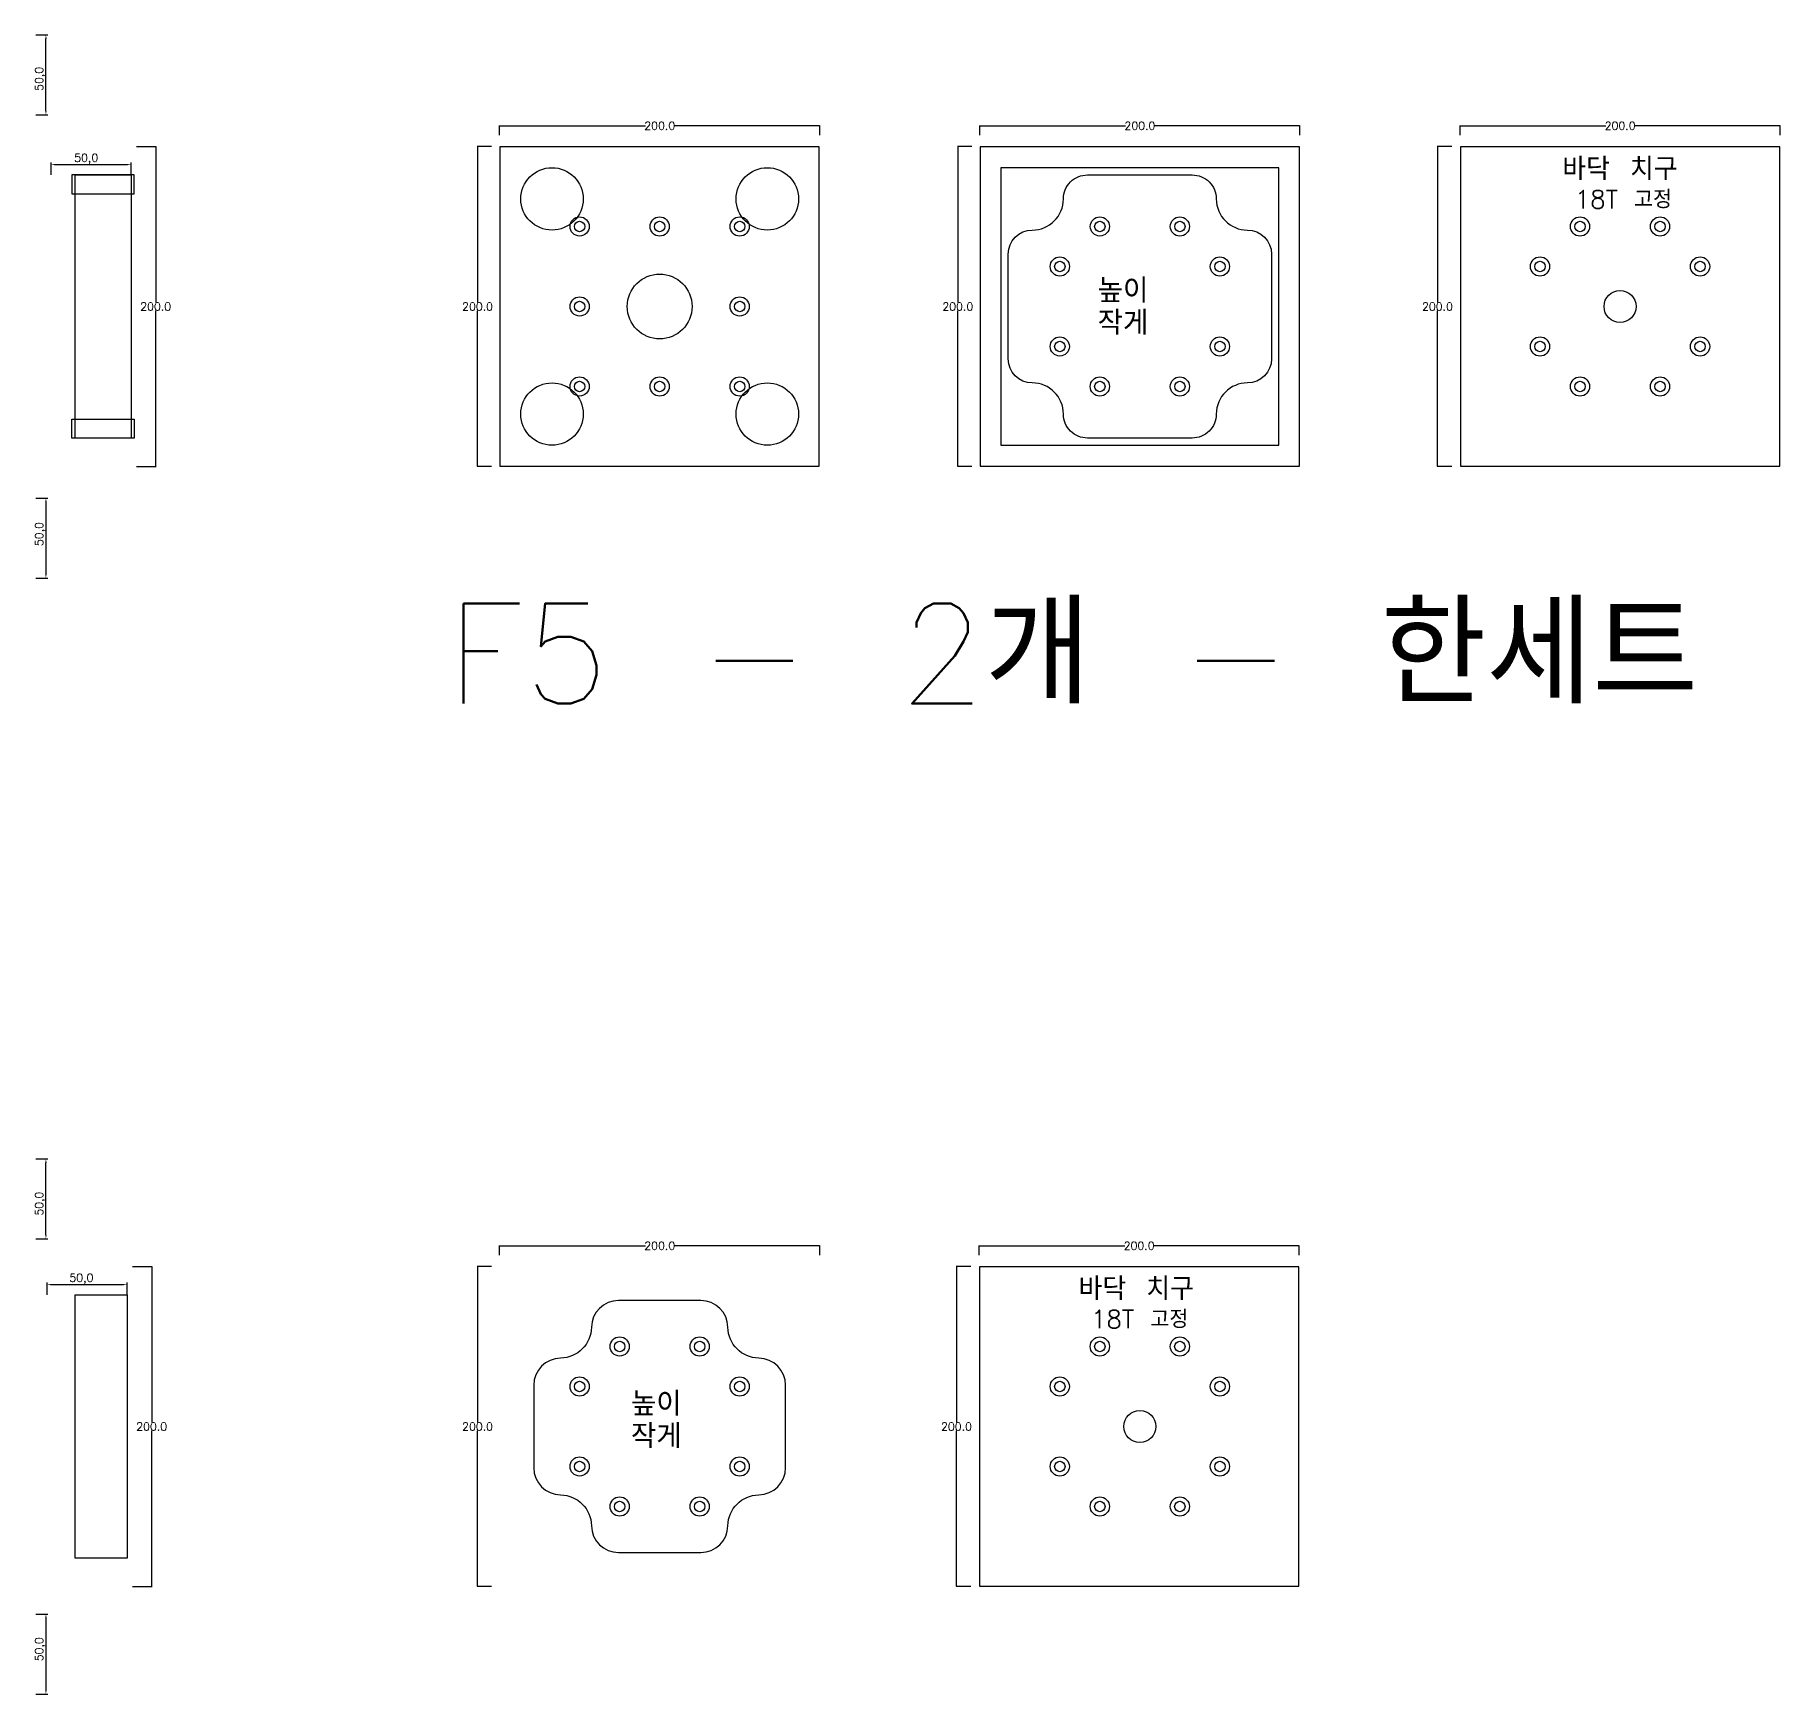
# Model space of a CAD drawing. Header units: millimetres. Extents: x -25 to 19775, y 172 to 9172.
# Drawn here: x 7435 to 8525, y 5805 to 6842 of the extents above; entities that cross this region are included whole.
import ezdxf

# ---------------------------------------------------------------- set-up
doc = ezdxf.new("R2010")
doc.units = ezdxf.units.MM
for name, color, linetype in [('TEXT', 7, 'Continuous'), ('볼트 구멍', 7, 'Continuous'), ('치구', 7, 'Continuous'), ('치수', 7, 'Continuous')]:
    doc.layers.add(name, color=color, linetype=linetype)
doc.styles.get("Standard").update_dxf_attribs({"font": 'txt.shx', "bigfont": 'whgtxt.shx'})
doc.dimstyles.new('ISO-25', dxfattribs={"dimtxt": 2.5, "dimasz": 2.5, "dimexe": 1.25, "dimexo": 0.625, "dimtad": 1, "dimtxsty": 'Standard', "dimcen": 2.5, "dimadec": 0, "dimazin": 0, "dimtfac": 1, "dimtmove": 0, "dimatfit": 3, "dimfxl": 0, "dimarcsym": 0})
doc.dimstyles.get("Standard").update_dxf_attribs({"dimtxt": 7, "dimasz": 0.18, "dimexe": 0.18, "dimexo": 0.0625, "dimgap": 0.09, "dimtad": 0, "dimtih": 1, "dimtoh": 1, "dimdec": 1, "dimzin": 0, "dimdsep": 46, "dimtxsty": 'Standard', "dimcen": 0.09, "dimadec": 0, "dimazin": 0, "dimtfac": 1, "dimtdec": 1, "dimtofl": 0, "dimtmove": 0, "dimatfit": 3, "dimfxl": 0, "dimtolj": 1, "dimtzin": 0, "dimarcsym": 0})

# ---------------------------------------------------------------- blocks, each defined once
blk = doc.blocks.new('*D299')
at = {"layer": 'Defpoints', "color": 0}
for p in [(8320.3, 6771.8), (8311.4, 6571.8), (8320.3, 6571.8)]:
    blk.add_point(p, dxfattribs=at)
at = {"layer": '치수', "color": 0, "lineweight": -2}
for p, q in [((8320.3, 6771.8), (8311.2, 6771.8)), ((8311.4, 6771.6), (8311.4, 6674.4)), ((8311.4, 6572), (8311.4, 6669.2)), ((8320.3, 6571.8), (8311.2, 6571.8))]:
    blk.add_line(p, q, dxfattribs=at)
at = {"layer": '치수', "color": 0}
for points in [[(8311.4, 6771.6), (8311.4, 6771.6), (8311.4, 6771.8)], [(8311.4, 6572), (8311.4, 6572), (8311.4, 6571.8)]]:
    blk.add_solid(points, dxfattribs=at)
at = {"layer": '치수', "color": 0, "insert": (8311.4, 6671.8), "char_height": 5, "attachment_point": 5}
blk.add_mtext('\\A1;200.0', dxfattribs=at)
blk = doc.blocks.new('*D300')
at = {"layer": 'Defpoints', "color": 0}
for p in [(7442.7, 6053.6), (7492.7, 6060.5), (7492.7, 6053.6)]:
    blk.add_point(p, dxfattribs=at)
at = {"layer": '치수', "color": 0, "lineweight": -2}
for p, q in [((7442.7, 6054.2), (7442.7, 6061.8)), ((7445.2, 6060.5), (7490.2, 6060.5)), ((7492.7, 6054.2), (7492.7, 6061.8))]:
    blk.add_line(p, q, dxfattribs=at)
at = {"layer": '치수', "color": 0}
for points in [[(7445.2, 6060.9), (7445.2, 6060.1), (7442.7, 6060.5)], [(7490.2, 6060.9), (7490.2, 6060.1), (7492.7, 6060.5)]]:
    blk.add_solid(points, dxfattribs=at)
at = {"layer": '치수', "color": 0, "insert": (7464.2, 6064), "char_height": 5, "attachment_point": 5}
blk.add_mtext('50,0', dxfattribs=at)
blk = doc.blocks.new('*D304')
at = {"layer": 'Defpoints', "color": 0}
for p in [(7435.1, 5854.6), (7435.1, 5804.6), (7442, 5804.6)]:
    blk.add_point(p, dxfattribs=at)
at = {"layer": '치수', "color": 0, "lineweight": -2}
for p, q in [((7435.8, 5854.6), (7443.3, 5854.6)), ((7442, 5852.1), (7442, 5807.1)), ((7435.8, 5804.6), (7443.3, 5804.6))]:
    blk.add_line(p, q, dxfattribs=at)
at = {"layer": '치수', "color": 0}
for points in [[(7441.6, 5852.1), (7442.5, 5852.1), (7442, 5854.6)], [(7441.6, 5807.1), (7442.5, 5807.1), (7442, 5804.6)]]:
    blk.add_solid(points, dxfattribs=at)
at = {"layer": '치수', "color": 0, "insert": (7438.5, 5832.6), "char_height": 5, "attachment_point": 5, "rotation": 90}
blk.add_mtext('50,0', dxfattribs=at)
blk = doc.blocks.new('*D308')
at = {"layer": 'Defpoints', "color": 0}
for p in [(7435.1, 6139.1), (7442, 6139.1), (7435.1, 6089.1)]:
    blk.add_point(p, dxfattribs=at)
at = {"layer": '치수', "color": 0, "lineweight": -2}
for p, q in [((7435.8, 6139.1), (7443.3, 6139.1)), ((7442, 6091.6), (7442, 6136.6)), ((7435.8, 6089.1), (7443.3, 6089.1))]:
    blk.add_line(p, q, dxfattribs=at)
at = {"layer": '치수', "color": 0}
for points in [[(7441.6, 6136.6), (7442.5, 6136.6), (7442, 6139.1)], [(7441.6, 6091.6), (7442.5, 6091.6), (7442, 6089.1)]]:
    blk.add_solid(points, dxfattribs=at)
at = {"layer": '치수', "color": 0, "insert": (7438.5, 6111.1), "char_height": 5, "attachment_point": 5, "rotation": 90}
blk.add_mtext('50,0', dxfattribs=at)
blk = doc.blocks.new('*D309')
at = {"layer": 'Defpoints', "color": 0}
for p in [(8225, 6084.8), (8025, 6078.9), (8225, 6078.9)]:
    blk.add_point(p, dxfattribs=at)
at = {"layer": '치수', "color": 0, "lineweight": -2}
for p, q in [((8025, 6079), (8025, 6085)), ((8025.1, 6084.8), (8116.1, 6084.8)), ((8224.8, 6084.8), (8133.8, 6084.8)), ((8225, 6079), (8225, 6085))]:
    blk.add_line(p, q, dxfattribs=at)
at = {"layer": '치수', "color": 0}
for points in [[(8025.1, 6084.8), (8025.1, 6084.8), (8025, 6084.8)], [(8224.8, 6084.8), (8224.8, 6084.8), (8225, 6084.8)]]:
    blk.add_solid(points, dxfattribs=at)
at = {"layer": '치수', "color": 0, "insert": (8125, 6084.8), "char_height": 5, "attachment_point": 5}
blk.add_mtext('\\A1;200.0', dxfattribs=at)
blk = doc.blocks.new('*D310')
at = {"layer": 'Defpoints', "color": 0}
for p in [(7925.5, 6084.8), (7725.5, 6078.9), (7925.5, 6078.9)]:
    blk.add_point(p, dxfattribs=at)
at = {"layer": '치수', "color": 0, "lineweight": -2}
for p, q in [((7725.5, 6079), (7725.5, 6085)), ((7725.6, 6084.8), (7816.6, 6084.8)), ((7925.3, 6084.8), (7834.3, 6084.8)), ((7925.5, 6079), (7925.5, 6085))]:
    blk.add_line(p, q, dxfattribs=at)
at = {"layer": '치수', "color": 0}
for points in [[(7725.6, 6084.8), (7725.6, 6084.8), (7725.5, 6084.8)], [(7925.3, 6084.8), (7925.3, 6084.8), (7925.5, 6084.8)]]:
    blk.add_solid(points, dxfattribs=at)
at = {"layer": '치수', "color": 0, "insert": (7825.5, 6084.8), "char_height": 5, "attachment_point": 5}
blk.add_mtext('\\A1;200.0', dxfattribs=at)
blk = doc.blocks.new('*D311')
at = {"layer": 'Defpoints', "color": 0}
for p in [(7720.6, 6071.8), (7711.7, 5871.8), (7720.6, 5871.8)]:
    blk.add_point(p, dxfattribs=at)
at = {"layer": '치수', "color": 0, "lineweight": -2}
for p, q in [((7720.5, 6071.8), (7711.5, 6071.8)), ((7711.7, 6071.6), (7711.7, 5974.4)), ((7711.7, 5872), (7711.7, 5969.2)), ((7720.5, 5871.8), (7711.5, 5871.8))]:
    blk.add_line(p, q, dxfattribs=at)
at = {"layer": '치수', "color": 0}
for points in [[(7711.6, 6071.6), (7711.7, 6071.6), (7711.7, 6071.8)], [(7711.6, 5872), (7711.7, 5872), (7711.7, 5871.8)]]:
    blk.add_solid(points, dxfattribs=at)
at = {"layer": '치수', "color": 0, "insert": (7711.7, 5971.8), "char_height": 5, "attachment_point": 5}
blk.add_mtext('\\A1;200.0', dxfattribs=at)
blk = doc.blocks.new('*D312')
at = {"layer": 'Defpoints', "color": 0}
for p in [(8019.8, 6071.8), (8010.9, 5871.8), (8019.8, 5871.8)]:
    blk.add_point(p, dxfattribs=at)
at = {"layer": '치수', "color": 0, "lineweight": -2}
for p, q in [((8019.8, 6071.8), (8010.7, 6071.8)), ((8010.9, 6071.6), (8010.9, 5974.4)), ((8010.9, 5872), (8010.9, 5969.2)), ((8019.8, 5871.8), (8010.7, 5871.8))]:
    blk.add_line(p, q, dxfattribs=at)
at = {"layer": '치수', "color": 0}
for points in [[(8010.9, 6071.6), (8010.9, 6071.6), (8010.9, 6071.8)], [(8010.9, 5872), (8010.9, 5872), (8010.9, 5871.8)]]:
    blk.add_solid(points, dxfattribs=at)
at = {"layer": '치수', "color": 0, "insert": (8010.9, 5971.8), "char_height": 5, "attachment_point": 5}
blk.add_mtext('\\A1;200.0', dxfattribs=at)
blk = doc.blocks.new('*D313')
at = {"layer": 'Defpoints', "color": 0}
for p in [(7496, 6071.8), (7496, 5871.8), (7508.1, 5871.8)]:
    blk.add_point(p, dxfattribs=at)
at = {"layer": '치수', "color": 0, "lineweight": -2}
for p, q in [((7496.1, 6071.8), (7508.3, 6071.8)), ((7508.1, 6071.6), (7508.1, 5974.4)), ((7508.1, 5872), (7508.1, 5969.2)), ((7496.1, 5871.8), (7508.3, 5871.8))]:
    blk.add_line(p, q, dxfattribs=at)
at = {"layer": '치수', "color": 0}
for points in [[(7508, 6071.6), (7508.1, 6071.6), (7508.1, 6071.8)], [(7508, 5872), (7508.1, 5872), (7508.1, 5871.8)]]:
    blk.add_solid(points, dxfattribs=at)
at = {"layer": '치수', "color": 0, "insert": (7508.1, 5971.8), "char_height": 5, "attachment_point": 5}
blk.add_mtext('\\A1;200.0', dxfattribs=at)
blk = doc.blocks.new('*D314')
at = {"layer": 'Defpoints', "color": 0}
for p in [(7495.2, 6760.5), (7445.2, 6753.6), (7495.2, 6753.6)]:
    blk.add_point(p, dxfattribs=at)
at = {"layer": '치수', "color": 0, "lineweight": -2}
for p, q in [((7445.2, 6754.2), (7445.2, 6761.8)), ((7447.7, 6760.5), (7492.7, 6760.5)), ((7495.2, 6754.2), (7495.2, 6761.8))]:
    blk.add_line(p, q, dxfattribs=at)
at = {"layer": '치수', "color": 0}
for points in [[(7447.7, 6760.9), (7447.7, 6760.1), (7445.2, 6760.5)], [(7492.7, 6760.9), (7492.7, 6760.1), (7495.2, 6760.5)]]:
    blk.add_solid(points, dxfattribs=at)
at = {"layer": '치수', "color": 0, "insert": (7467.2, 6764), "char_height": 5, "attachment_point": 5}
blk.add_mtext('50,0', dxfattribs=at)
blk = doc.blocks.new('*D315')
at = {"layer": 'Defpoints', "color": 0}
for p in [(7435.1, 6841.6), (7442, 6841.6), (7435.1, 6791.6)]:
    blk.add_point(p, dxfattribs=at)
at = {"layer": '치수', "color": 0, "lineweight": -2}
for p, q in [((7435.8, 6841.6), (7443.3, 6841.6)), ((7442, 6794.1), (7442, 6839.1)), ((7435.8, 6791.6), (7443.3, 6791.6))]:
    blk.add_line(p, q, dxfattribs=at)
at = {"layer": '치수', "color": 0}
for points in [[(7441.6, 6839.1), (7442.5, 6839.1), (7442, 6841.6)], [(7441.6, 6794.1), (7442.5, 6794.1), (7442, 6791.6)]]:
    blk.add_solid(points, dxfattribs=at)
at = {"layer": '치수', "color": 0, "insert": (7438.5, 6814.1), "char_height": 5, "attachment_point": 5, "rotation": 90}
blk.add_mtext('50,0', dxfattribs=at)
blk = doc.blocks.new('*D322')
at = {"layer": 'Defpoints', "color": 0}
for p in [(7435.1, 6552.1), (7435.1, 6502.1), (7442, 6502.1)]:
    blk.add_point(p, dxfattribs=at)
at = {"layer": '치수', "color": 0, "lineweight": -2}
for p, q in [((7435.8, 6552.1), (7443.3, 6552.1)), ((7442, 6549.6), (7442, 6504.6)), ((7435.8, 6502.1), (7443.3, 6502.1))]:
    blk.add_line(p, q, dxfattribs=at)
at = {"layer": '치수', "color": 0}
for points in [[(7441.6, 6549.6), (7442.5, 6549.6), (7442, 6552.1)], [(7441.6, 6504.6), (7442.5, 6504.6), (7442, 6502.1)]]:
    blk.add_solid(points, dxfattribs=at)
at = {"layer": '치수', "color": 0, "insert": (7438.5, 6529.6), "char_height": 5, "attachment_point": 5, "rotation": 90}
blk.add_mtext('50,0', dxfattribs=at)
blk = doc.blocks.new('*D323')
at = {"layer": 'Defpoints', "color": 0}
for p in [(8225.5, 6784.8), (8025.5, 6778.9), (8225.5, 6778.9)]:
    blk.add_point(p, dxfattribs=at)
at = {"layer": '치수', "color": 0, "lineweight": -2}
for p, q in [((8025.5, 6779), (8025.5, 6785)), ((8025.6, 6784.8), (8116.6, 6784.8)), ((8225.3, 6784.8), (8134.3, 6784.8)), ((8225.5, 6779), (8225.5, 6785))]:
    blk.add_line(p, q, dxfattribs=at)
at = {"layer": '치수', "color": 0}
for points in [[(8025.6, 6784.8), (8025.6, 6784.8), (8025.5, 6784.8)], [(8225.3, 6784.8), (8225.3, 6784.8), (8225.5, 6784.8)]]:
    blk.add_solid(points, dxfattribs=at)
at = {"layer": '치수', "color": 0, "insert": (8125.5, 6784.8), "char_height": 5, "attachment_point": 5}
blk.add_mtext('\\A1;200.0', dxfattribs=at)
blk = doc.blocks.new('*D324')
at = {"layer": 'Defpoints', "color": 0}
for p in [(7925.5, 6784.8), (7725.5, 6778.9), (7925.5, 6778.9)]:
    blk.add_point(p, dxfattribs=at)
at = {"layer": '치수', "color": 0, "lineweight": -2}
for p, q in [((7725.5, 6779), (7725.5, 6785)), ((7725.6, 6784.8), (7816.6, 6784.8)), ((7925.3, 6784.8), (7834.3, 6784.8)), ((7925.5, 6779), (7925.5, 6785))]:
    blk.add_line(p, q, dxfattribs=at)
at = {"layer": '치수', "color": 0}
for points in [[(7725.6, 6784.8), (7725.6, 6784.8), (7725.5, 6784.8)], [(7925.3, 6784.8), (7925.3, 6784.8), (7925.5, 6784.8)]]:
    blk.add_solid(points, dxfattribs=at)
at = {"layer": '치수', "color": 0, "insert": (7825.5, 6784.8), "char_height": 5, "attachment_point": 5}
blk.add_mtext('\\A1;200.0', dxfattribs=at)
blk = doc.blocks.new('*D325')
at = {"layer": 'Defpoints', "color": 0}
for p in [(8020.6, 6771.8), (8011.7, 6571.8), (8020.6, 6571.8)]:
    blk.add_point(p, dxfattribs=at)
at = {"layer": '치수', "color": 0, "lineweight": -2}
for p, q in [((8020.5, 6771.8), (8011.5, 6771.8)), ((8011.7, 6771.6), (8011.7, 6674.4)), ((8011.7, 6572), (8011.7, 6669.2)), ((8020.5, 6571.8), (8011.5, 6571.8))]:
    blk.add_line(p, q, dxfattribs=at)
at = {"layer": '치수', "color": 0}
for points in [[(8011.6, 6771.6), (8011.7, 6771.6), (8011.7, 6771.8)], [(8011.6, 6572), (8011.7, 6572), (8011.7, 6571.8)]]:
    blk.add_solid(points, dxfattribs=at)
at = {"layer": '치수', "color": 0, "insert": (8011.7, 6671.8), "char_height": 5, "attachment_point": 5}
blk.add_mtext('\\A1;200.0', dxfattribs=at)
blk = doc.blocks.new('*D326')
at = {"layer": 'Defpoints', "color": 0}
for p in [(7498.5, 6771.8), (7498.5, 6571.8), (7510.6, 6571.8)]:
    blk.add_point(p, dxfattribs=at)
at = {"layer": '치수', "color": 0, "lineweight": -2}
for p, q in [((7498.6, 6771.8), (7510.8, 6771.8)), ((7510.6, 6771.6), (7510.6, 6674.4)), ((7510.6, 6572), (7510.6, 6669.2)), ((7498.6, 6571.8), (7510.8, 6571.8))]:
    blk.add_line(p, q, dxfattribs=at)
at = {"layer": '치수', "color": 0}
for points in [[(7510.5, 6771.6), (7510.6, 6771.6), (7510.6, 6771.8)], [(7510.5, 6572), (7510.6, 6572), (7510.6, 6571.8)]]:
    blk.add_solid(points, dxfattribs=at)
at = {"layer": '치수', "color": 0, "insert": (7510.6, 6671.8), "char_height": 5, "attachment_point": 5}
blk.add_mtext('\\A1;200.0', dxfattribs=at)
blk = doc.blocks.new('*D327')
at = {"layer": 'Defpoints', "color": 0}
for p in [(7720.6, 6771.8), (7711.7, 6571.8), (7720.6, 6571.8)]:
    blk.add_point(p, dxfattribs=at)
at = {"layer": '치수', "color": 0, "lineweight": -2}
for p, q in [((7720.5, 6771.8), (7711.5, 6771.8)), ((7711.7, 6771.6), (7711.7, 6674.4)), ((7711.7, 6572), (7711.7, 6669.2)), ((7720.5, 6571.8), (7711.5, 6571.8))]:
    blk.add_line(p, q, dxfattribs=at)
at = {"layer": '치수', "color": 0}
for points in [[(7711.6, 6771.6), (7711.7, 6771.6), (7711.7, 6771.8)], [(7711.6, 6572), (7711.7, 6572), (7711.7, 6571.8)]]:
    blk.add_solid(points, dxfattribs=at)
at = {"layer": '치수', "color": 0, "insert": (7711.7, 6671.8), "char_height": 5, "attachment_point": 5}
blk.add_mtext('\\A1;200.0', dxfattribs=at)
blk = doc.blocks.new('*D328')
at = {"layer": 'Defpoints', "color": 0}
for p in [(8525.5, 6784.8), (8325.5, 6778.9), (8525.5, 6778.9)]:
    blk.add_point(p, dxfattribs=at)
at = {"layer": '치수', "color": 0, "lineweight": -2}
for p, q in [((8325.5, 6779), (8325.5, 6785)), ((8325.6, 6784.8), (8416.6, 6784.8)), ((8525.3, 6784.8), (8434.3, 6784.8)), ((8525.5, 6779), (8525.5, 6785))]:
    blk.add_line(p, q, dxfattribs=at)
at = {"layer": '치수', "color": 0}
for points in [[(8325.6, 6784.8), (8325.6, 6784.8), (8325.5, 6784.8)], [(8525.3, 6784.8), (8525.3, 6784.8), (8525.5, 6784.8)]]:
    blk.add_solid(points, dxfattribs=at)
at = {"layer": '치수', "color": 0, "insert": (8425.5, 6784.8), "char_height": 5, "attachment_point": 5}
blk.add_mtext('\\A1;200.0', dxfattribs=at)

msp = doc.modelspace()

# ---------------------------------------------------------------- linework, layer by layer
at = {"layer": '볼트 구멍', "color": 6}
for centre in [(7775.454, 6721.832), (7825.454, 6721.826), (7875.46, 6721.827), (8100.481, 6721.831), (8150.467, 6721.817), (8400.462, 6721.825), (8450.462, 6721.825), (8075.467, 6696.817), (8175.467, 6696.817), (8375.462, 6696.825), (8475.462, 6696.825), (7775.463, 6671.832), (7875.463, 6671.832), (8075.453, 6646.831), (8175.467, 6646.816), (8375.462, 6646.825), (8475.462, 6646.825), (7775.455, 6621.831), (7825.454, 6621.826), (7875.455, 6621.827), (8100.467, 6621.817), (8150.467, 6621.817), (8400.462, 6621.825), (8450.462, 6621.825), (7800.476, 6021.839), (7850.462, 6021.825), (8100.462, 6021.825), (8150.462, 6021.825), (7775.462, 5996.825), (7875.462, 5996.825), (8075.462, 5996.825), (8175.462, 5996.825), (7775.448, 5946.839), (7875.462, 5946.825), (8075.462, 5946.825), (8175.462, 5946.825), (7800.462, 5921.825), (7850.462, 5921.825), (8100.462, 5921.825), (8150.462, 5921.825)]:
    msp.add_circle(centre, 6, dxfattribs=at)
at = {"layer": '볼트 구멍', "color": 3}
for centre, radius in [((7775.454, 6721.832), 3.25), ((7825.454, 6721.826), 3.25), ((7875.46, 6721.827), 3.25), ((8100.481, 6721.831), 3.25), ((8150.467, 6721.817), 3.25), ((8400.462, 6721.825), 3.25), ((8450.462, 6721.825), 3.25), ((8075.467, 6696.817), 3.25), ((8175.467, 6696.817), 3.25), ((8375.462, 6696.825), 3.25), ((8475.462, 6696.825), 3.25), ((7825.462, 6671.825), 20.25), ((7775.463, 6671.832), 3.25), ((7875.463, 6671.832), 3.25), ((8425.462, 6671.825), 10), ((8075.453, 6646.831), 3.25), ((8175.467, 6646.816), 3.25), ((8375.462, 6646.825), 3.25), ((8475.462, 6646.825), 3.25), ((7775.455, 6621.831), 3.25), ((7825.454, 6621.826), 3.25), ((7875.455, 6621.827), 3.25), ((8100.467, 6621.817), 3.25), ((8150.467, 6621.817), 3.25), ((8400.462, 6621.825), 3.25), ((8450.462, 6621.825), 3.25), ((7800.476, 6021.839), 3.25), ((7850.462, 6021.825), 3.25), ((7775.462, 5996.825), 3.25), ((7875.462, 5996.825), 3.25), ((8075.462, 5996.825), 3.25), ((8175.462, 5996.825), 3.25), ((8125.462, 5971.825), 10), ((7775.448, 5946.839), 3.25), ((7875.462, 5946.825), 3.25), ((8075.462, 5946.825), 3.25), ((8175.462, 5946.825), 3.25), ((7800.462, 5921.825), 3.25), ((7850.462, 5921.825), 3.25)]:
    msp.add_circle(centre, radius, dxfattribs=at)
at = {"layer": '볼트 구멍', "color": 2}
for centre in [(8100.462, 6021.825), (8150.462, 6021.825), (8100.462, 5921.825), (8150.462, 5921.825)]:
    msp.add_circle(centre, 3.25, dxfattribs=at)
at = {"layer": '치구'}
for points in [[(7725.712, 6771.575), (7725.712, 6572.075), (7925.212, 6572.075), (7925.212, 6771.575)], [(8025.712, 6771.575), (8025.712, 6572.075), (8225.212, 6572.075), (8225.212, 6771.575)], [(8325.712, 6771.575), (8325.712, 6572.075), (8525.212, 6572.075), (8525.212, 6771.575)], [(7460.212, 6754.175), (7495.212, 6754.175), (7495.212, 6589.475), (7460.212, 6589.475)], [(8038.712, 6758.575), (8038.712, 6585.075), (8212.212, 6585.075), (8212.212, 6758.575)], [(8025.212, 6071.675), (8025.212, 5871.975), (8224.712, 5871.975), (8224.712, 6071.675)], [(7460.212, 6054.175), (7492.712, 6054.175), (7492.712, 5889.475), (7460.212, 5889.475)]]:
    msp.add_lwpolyline(points, close=True, dxfattribs=at)
at = {"layer": '치구', "color": 1}
for points in [[(7497.212, 6742.175), (7497.212, 6754.175), (7458.214, 6754.175), (7458.214, 6742.175)], [(7497.212, 6601.475), (7497.212, 6589.475), (7458.214, 6589.475), (7458.214, 6601.475)]]:
    msp.add_lwpolyline(points, close=True, dxfattribs=at)
at = {"layer": '치구'}
for points in [[(8092.712, 6754.075), (8158.212, 6754.075, -0.41421365), (8173.212, 6739.075, 0.41421347), (8192.712, 6719.575, -0.41421338), (8207.712, 6704.575), (8207.712, 6639.075, -0.41421338), (8192.712, 6624.075, 0.41421347), (8173.212, 6604.575, -0.41421365), (8158.212, 6589.575), (8092.712, 6589.575, -0.41421365), (8077.712, 6604.575, 0.41421347), (8058.212, 6624.075, -0.41421338), (8043.212, 6639.075), (8043.212, 6704.575, -0.41421338), (8058.212, 6719.575, 0.41421347), (8077.712, 6739.075, -0.41421365)], [(7782.81, 5909.842, 0.41020687), (7799.808, 5893.075), (7851.115, 5893.075, 0.41020687), (7868.114, 5909.842, -0.40621142), (7887.345, 5929.073, 0.41020687), (7904.112, 5946.072), (7904.112, 5997.578, 0.41020687), (7887.345, 6014.577, -0.40621142), (7868.114, 6033.808, 0.41020687), (7851.115, 6050.575), (7799.808, 6050.575, 0.41020687), (7782.81, 6033.808, -0.40621142), (7763.579, 6014.577, 0.41020687), (7746.812, 5997.578), (7746.812, 5946.072, 0.41020687), (7763.579, 5929.073, -0.40621142)]]:
    msp.add_lwpolyline(points, format="xyb", close=True, dxfattribs=at)
for centre in [(7758.212, 6739.075), (7892.712, 6739.075), (7758.212, 6604.575), (7892.712, 6604.575)]:
    msp.add_circle(centre, 19.5, dxfattribs=at)

# ---------------------------------------------------------------- texts
at = {"layer": 'TEXT', "color": 6, "linetype": 'Continuous'}
for p in [(8389.384, 6750.788), (8087.175, 6050.929)]:
    msp.add_text('바닥 치구', height=14.0625, dxfattribs=at).set_placement(p)
at = {"layer": 'TEXT', "color": 6}
for p in [(8397.145, 6733.159), (8094.935, 6033.299)]:
    msp.add_text('18T 고정', height=11.25, dxfattribs=at).set_placement(p)
at = {"layer": 'TEXT', "color": 1}
for s, p in [('높이 ', (8099.07, 6674.288)), ('작게', (8099.07, 6654.079)), ('높이 ', (7807.497, 5978.506)), ('작게', (7807.497, 5958.297))]:
    msp.add_text(s, height=15, dxfattribs=at).set_placement(p)
at = {"layer": 'TEXT', "color": 1, "linetype": 'Continuous'}
msp.add_text('F5 - 2개 - 한세트', height=62.5, dxfattribs=at).set_placement((7692.298, 6423.671))

# ---------------------------------------------------------------- dimensions: what is measured, and where the dimension line sits
at = {"layer": '치수', "color": 4}
for base, p1, p2, angle, picture, middle in [((7442.039, 6841.575), (7435.141, 6791.575), (7435.141, 6841.575), 90, '*D315', (7442.039, 6814.075)), ((7442.039, 6502.075), (7435.141, 6552.075), (7435.141, 6502.075), 270, '*D322', (7442.039, 6529.575)), ((7442.039, 6139.075), (7435.141, 6089.075), (7435.141, 6139.075), 90, '*D308', (7442.039, 6111.075)), ((7442.039, 5804.575), (7435.141, 5854.575), (7435.141, 5804.575), 270, '*D304', (7442.039, 5832.575))]:
    dim = msp.add_linear_dim(base=base, p1=p1, p2=p2, angle=angle, dimstyle='ISO-25', override={"dimtxt": 5, "dimdec": 1, "dimzin": 0, "dimtdec": 1}, dxfattribs=at)
    dim.commit()
    dim.dimension.update_dxf_attribs({"geometry": picture, "text_midpoint": middle, "dimtype": 160})
for base, p1, p2, picture, middle in [((7925.462, 6784.815), (7725.462, 6778.932), (7925.462, 6778.932), '*D324', (7825.462, 6784.815)), ((8225.462, 6784.815), (8025.462, 6778.932), (8225.462, 6778.932), '*D323', (8125.462, 6784.815)), ((8525.462, 6784.815), (8325.462, 6778.932), (8525.462, 6778.932), '*D328', (8425.462, 6784.815)), ((7925.462, 6084.815), (7725.462, 6078.932), (7925.462, 6078.932), '*D310', (7825.462, 6084.815)), ((8224.962, 6084.815), (8024.962, 6078.932), (8224.962, 6078.932), '*D309', (8124.962, 6084.815))]:
    dim = msp.add_linear_dim(base=base, p1=p1, p2=p2, dimstyle='Standard', override={"dimtxt": 5}, dxfattribs=at)
    dim.commit()
    dim.dimension.update_dxf_attribs({"geometry": picture, "text_midpoint": middle})
for base, p1, p2, picture, middle in [((7510.579, 6571.825), (7498.51, 6771.825), (7498.51, 6571.825), '*D326', (7510.579, 6671.825)), ((7711.666, 6571.825), (7720.57, 6771.825), (7720.57, 6571.825), '*D327', (7711.666, 6671.825)), ((8011.666, 6571.825), (8020.57, 6771.825), (8020.57, 6571.825), '*D325', (8011.666, 6671.825)), ((8311.416, 6571.825), (8320.32, 6771.825), (8320.32, 6571.825), '*D299', (8311.416, 6671.825)), ((7508.079, 5871.825), (7496.01, 6071.825), (7496.01, 5871.825), '*D313', (7508.079, 5971.825)), ((7711.666, 5871.825), (7720.57, 6071.825), (7720.57, 5871.825), '*D311', (7711.666, 5971.825)), ((8010.916, 5871.825), (8019.82, 6071.825), (8019.82, 5871.825), '*D312', (8010.916, 5971.825))]:
    dim = msp.add_linear_dim(base=base, p1=p1, p2=p2, angle=90, dimstyle='Standard', override={"dimtxt": 5}, dxfattribs=at)
    dim.commit()
    dim.dimension.update_dxf_attribs({"geometry": picture, "text_midpoint": middle})
for base, p1, p2, picture, middle in [((7495.212, 6760.502), (7445.212, 6753.625), (7495.212, 6753.625), '*D314', (7467.212, 6760.502)), ((7492.712, 6060.502), (7442.712, 6053.625), (7492.712, 6053.625), '*D300', (7464.212, 6060.502))]:
    dim = msp.add_linear_dim(base=base, p1=p1, p2=p2, dimstyle='ISO-25', override={"dimtxt": 5, "dimdec": 1, "dimzin": 0, "dimtdec": 1}, dxfattribs=at)
    dim.commit()
    dim.dimension.update_dxf_attribs({"geometry": picture, "text_midpoint": middle, "dimtype": 160})

doc.saveas('drawing.dxf')
